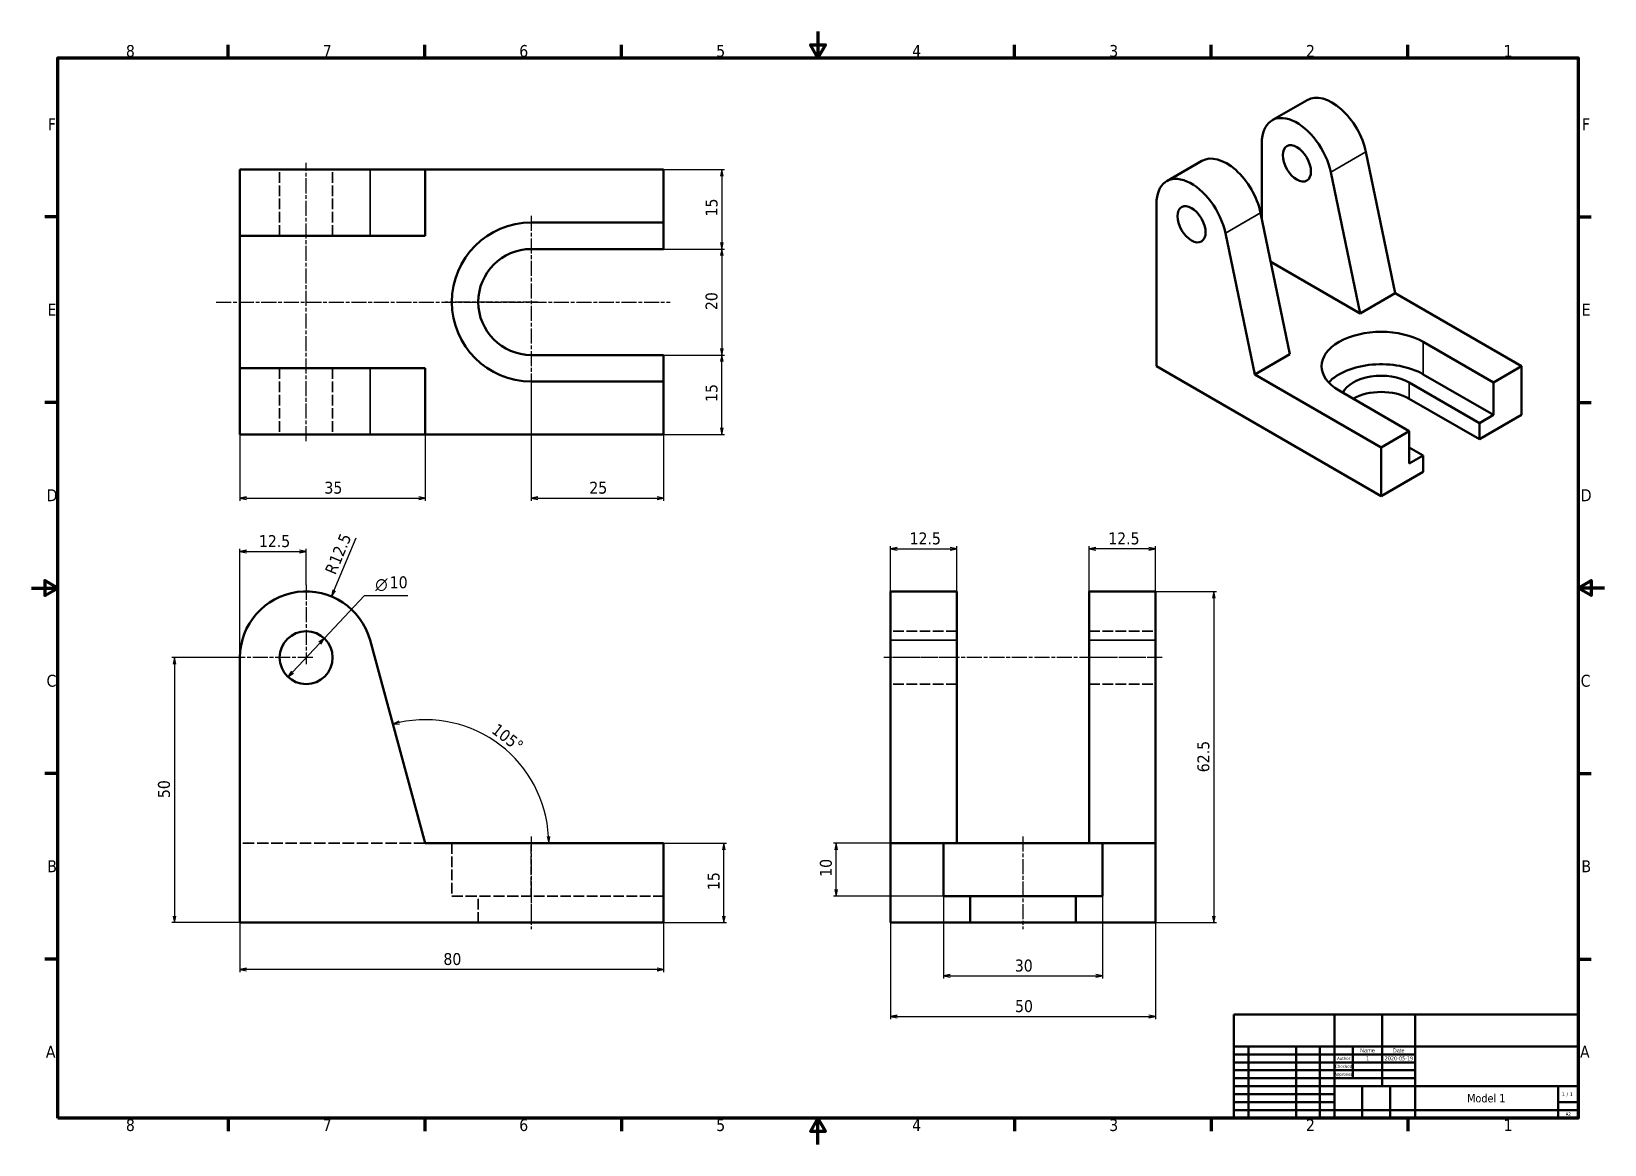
# Model space of a CAD drawing. Header units: millimetres. Extents: x 0 to 297, y 0 to 210.
import ezdxf
from ezdxf.enums import TextEntityAlignment as Align

# ---------------------------------------------------------------- set-up
doc = ezdxf.new("R2010")
doc.units = ezdxf.units.MM
doc.header["$LTSCALE"] = 0.5
doc.linetypes.add('CHAIN', pattern=[0.3543, 0.2362, -0.0295, 0.0591, -0.0295])
doc.linetypes.add('DASHED', pattern=[0.2068, 0.1655, -0.0413])
for name, color, linetype, lineweight in [('Border (ISO)', 7, 'Continuous', 70), ('Center Mark (ISO)', 7, 'Continuous', 25), ('Centerline (ISO)', 7, 'Continuous', 25), ('Dimension (ISO)', 7, 'Continuous', 25), ('Hidden (ISO)', 7, 'DASHED', 35), ('Hidden Narrow (ISO)', 7, 'DASHED', 25), ('Title (ISO)', 7, 'Continuous', 50), ('Visible (ISO)', 7, 'Continuous', 50), ('Visible Narrow (ISO)', 7, 'Continuous', 35)]:
    doc.layers.add(name, color=color, linetype=linetype, lineweight=lineweight)
doc.styles.add('Note Text (JIS)', font='tahoma.ttf')
doc.styles.add('Text Style12', font='AIGDT___.TTF')
doc.styles.add('Text Style38', font='tahoma.ttf')
doc.styles.add('Text Style39', font='tahoma.ttf')
doc.styles.add('Text Style41', font='tahoma.ttf')

# ---------------------------------------------------------------- blocks, each defined once
blk = doc.blocks.new('Borders Default Border')
at = {"layer": 'Border (ISO)'}
for p, q in [((74.25, 410), (74.25, 414.9)), ((148.5, 410), (148.5, 414.9)), ((222.75, 410), (222.75, 414.9)), ((371.25, 410), (371.25, 414.9)), ((445.5, 410), (445.5, 414.9)), ((519.75, 410), (519.75, 414.9)), ((10, 350), (5.1, 350)), ((584, 350), (588.9, 350)), ((10, 280), (5.1, 280)), ((584, 280), (588.9, 280)), ((10, 140), (5.1, 140)), ((584, 140), (588.9, 140)), ((10, 70), (5.1, 70)), ((584, 70), (588.9, 70)), ((74.25, 10), (74.25, 5.1)), ((148.5, 10), (148.5, 5.1)), ((222.75, 10), (222.75, 5.1)), ((371.25, 10), (371.25, 5.1)), ((445.5, 10), (445.5, 5.1)), ((519.75, 10), (519.75, 5.1))]:
    blk.add_line(p, q, dxfattribs=at)
at = {"layer": 'Border (ISO)', "flags": 128}
for points in [[(297, 420), (297, 410), (294.11, 415), (299.89, 415), (297, 410)], [(10, 10), (10, 410), (584, 410), (584, 10), (10, 10)], [(0, 210), (10, 210), (5, 212.89), (5, 207.11), (10, 210)], [(594, 210), (584, 210), (589, 212.89), (589, 207.11), (584, 210)], [(297, 0), (297, 10), (294.11, 5), (299.89, 5), (297, 10)]]:
    blk.add_lwpolyline(points, dxfattribs=at)
at = {"layer": 'Border (ISO)', "char_height": 4.5, "attachment_point": 7, "style": 'Note Text (JIS)'}
for s, insert in [('8', (35.66, 410.3)), ('7', (109.98, 410.4)), ('6', (184.19, 410.31)), ('5', (258.56, 410.31)), ('4', (332.56, 410.4)), ('3', (406.97, 410.31)), ('2', (481.26, 410.4)), ('1', (555.86, 410.4)), ('F', (6.19, 382.75)), ('F', (585.49, 382.75)), ('E', (6.06, 312.75)), ('E', (585.36, 312.75)), ('D', (5.7, 242.75)), ('D', (585, 242.75)), ('C', (5.69, 172.67)), ('C', (584.99, 172.67)), ('B', (5.98, 102.75)), ('B', (585.28, 102.75)), ('A', (5.44, 32.75)), ('A', (584.74, 32.75)), ('8', (35.66, 5)), ('7', (109.98, 5.1)), ('6', (184.19, 5.01)), ('5', (258.56, 5.01)), ('4', (332.56, 5.1)), ('3', (406.97, 5.01)), ('2', (481.26, 5.1)), ('1', (555.86, 5.1))]:
    blk.add_mtext(s, dxfattribs=dict(at, insert=insert))
blk = doc.blocks.new('Title Blocks JIS')
at = {"layer": 'Title (ISO)'}
for p, q in [((230, 139), (100, 139)), ((100, 139), (100, 100)), ((138, 100), (138, 139)), ((156, 127), (156, 139)), ((168.5, 100), (168.5, 139)), ((230, 100), (230, 139)), ((100, 127), (230, 127)), ((105.5, 100), (105.5, 127)), ((123.5, 100), (123.5, 127)), ((132.5, 100), (132.5, 127)), ((145, 115), (145, 127)), ((156, 112), (156, 127)), ((100, 124), (168.5, 124)), ((100, 121), (168.5, 121)), ((168.5, 118), (100, 118)), ((100, 115), (168.5, 115)), ((138, 112), (100, 112)), ((138, 109), (100, 109)), ((168.5, 112), (138, 112)), ((148.5, 100), (148.5, 112)), ((159, 100), (159, 112)), ((168.5, 112), (230, 112)), ((222.5, 100), (222.5, 112)), ((138, 106), (100, 106)), ((230, 103), (100, 103)), ((222.5, 106), (230, 106)), ((100, 100), (230, 100))]:
    blk.add_line(p, q, dxfattribs=at)
for s, height, style, p in [('Checked', 1.2, 'Text Style41', (141.5, 119.5)), ('Author', 1.2, 'Text Style41', (141.5, 122.5)), ('Approved', 1.2, 'Text Style41', (141.5, 116.5)), ('1 / 1 ', 1.5, 'Text Style39', (226.25, 109))]:
    blk.add_text(s, height=height, dxfattribs=dict(at, style=style)).set_placement(p, align=Align.MIDDLE_CENTER)
at = {"layer": 'Title (ISO)', "char_height": 1.4986, "attachment_point": 5, "style": 'Note Text (JIS)'}
for s, insert, width in [('\\fArial|b0|i0;\\H1.4986;Name', (150.5, 125.5), 10.8457), ('\\fArial|b0|i0;\\H1.4986;Date', (162.25, 125.5), 12.2497)]:
    blk.add_mtext(s, dxfattribs=dict(at, insert=insert, width=width))
at = {"layer": 'Title (ISO)'}
for tag, height, style, p in [('COMPANY', 3.1, 'Text Style38', (199.25, 133)), ('CHECKED_BY', 1.5, 'Text Style39', (150.5, 119.5)), ('CHECKED_DATE', 1.5, 'Text Style39', (162.25, 119.5)), ('ENG_APPROVED_BY', 1.5, 'Text Style39', (150.5, 116.5)), ('ENG_APPROVAL_DATE', 1.5, 'Text Style39', (162.25, 116.5))]:
    blk.add_attdef(tag, text='', height=height, dxfattribs=dict(at, style=style)).set_placement(p, align=Align.MIDDLE_CENTER)
at = {"layer": 'Title (ISO)', "style": 'Text Style38'}
blk.add_attdef('TITLE', text='', height=3.1, dxfattribs=at).set_placement((169.5, 126), align=Align.TOP_LEFT)
at = {"layer": 'Title (ISO)'}
for tag, p, height, style in [('AUTHOR_001', (149.91, 121.75), 1.5, 'Text Style39'), ('CREATION_DATE_001', (156.98, 121.75), 1.5, 'Text Style39'), ('PART_NUMBER_001', (188.1, 105.91), 3.1, 'Text Style38'), ('Sheet_Size_001', (225.34, 100.89), 1.2, 'Text Style41')]:
    blk.add_attdef(tag, p, '', height=height, dxfattribs=dict(at, style=style))

msp = doc.modelspace()

# ---------------------------------------------------------------- linework, layer by layer
at = {"layer": 'Center Mark (ISO)', "linetype": 'CHAIN', "ltscale": 23.990969}
for p, q in [((94.36, 175.21), (94.36, 142.71)), ((95.61, 158.96), (78.11, 158.96)), ((51.86, 105.61), (51.86, 90.61)), ((53.11, 91.86), (38.11, 91.86))]:
    msp.add_line(p, q, dxfattribs=at)
at = {"layer": 'Centerline (ISO)', "linetype": 'CHAIN', "ltscale": 23.990969}
for p, q in [((51.86, 132.71), (51.86, 185.21)), ((34.9, 158.96), (120.61, 158.96)), ((213.45, 91.86), (160.95, 91.86)), ((94.36, 58.11), (94.36, 40.61)), ((187.2, 58.11), (187.2, 40.61))]:
    msp.add_line(p, q, dxfattribs=at)
at = {"layer": 'Dimension (ISO)'}
for p, q in [((119.36, 183.96), (130.86, 183.96)), ((130.36, 183.96), (130.11, 182.71)), ((130.36, 182.71), (130.36, 183.96)), ((130.61, 182.71), (130.36, 183.96)), ((130.36, 182.71), (130.36, 170.21)), ((130.11, 170.21), (130.36, 168.96)), ((130.36, 170.21), (130.36, 168.96)), ((130.36, 168.96), (130.61, 170.21)), ((119.36, 168.96), (130.86, 168.96)), ((119.36, 168.96), (130.86, 168.96)), ((130.36, 168.96), (130.11, 167.71)), ((130.36, 167.71), (130.36, 168.96)), ((130.61, 167.71), (130.36, 168.96)), ((130.36, 167.71), (130.36, 150.21)), ((119.36, 148.96), (130.86, 148.96)), ((119.36, 148.96), (130.86, 148.96)), ((130.11, 150.21), (130.36, 148.96)), ((130.36, 148.96), (130.11, 147.71)), ((130.36, 150.21), (130.36, 148.96)), ((130.36, 148.96), (130.61, 150.21)), ((130.36, 147.71), (130.36, 148.96)), ((130.61, 147.71), (130.36, 148.96)), ((130.36, 135.21), (130.36, 147.71)), ((94.36, 142.71), (94.36, 121.46)), ((39.36, 133.96), (39.36, 121.46)), ((74.36, 133.96), (74.36, 121.46)), ((119.36, 133.96), (130.86, 133.96)), ((119.36, 133.96), (119.36, 121.46)), ((130.11, 135.21), (130.36, 133.96)), ((130.36, 135.21), (130.36, 133.96)), ((130.36, 133.96), (130.61, 135.21)), ((40.61, 122.21), (39.36, 121.96)), ((40.61, 121.96), (39.36, 121.96)), ((39.36, 121.96), (40.61, 121.71)), ((40.61, 121.96), (73.11, 121.96)), ((74.36, 121.96), (73.11, 122.21)), ((73.11, 121.96), (74.36, 121.96)), ((73.11, 121.71), (74.36, 121.96)), ((95.61, 122.21), (94.36, 121.96)), ((95.61, 121.96), (94.36, 121.96)), ((94.36, 121.96), (95.61, 121.71)), ((95.61, 121.96), (118.11, 121.96)), ((119.36, 121.96), (118.11, 122.21)), ((118.11, 121.96), (119.36, 121.96)), ((118.11, 121.71), (119.36, 121.96)), ((59.61, 110.47), (61.29, 114.49)), ((162.2, 104.36), (162.2, 112.89)), ((174.7, 104.36), (174.7, 112.89)), ((199.7, 104.36), (199.7, 112.89)), ((212.2, 104.36), (212.2, 112.89)), ((39.36, 91.91), (39.36, 112.38)), ((40.61, 112.13), (39.36, 111.88)), ((40.61, 111.88), (39.36, 111.88)), ((39.36, 111.88), (40.61, 111.63)), ((40.61, 111.88), (50.61, 111.88)), ((51.86, 111.88), (50.61, 112.13)), ((50.61, 111.88), (51.86, 111.88)), ((50.61, 111.63), (51.86, 111.88)), ((51.86, 105.61), (51.86, 112.38)), ((57.15, 104.56), (59.61, 110.47)), ((163.45, 112.64), (162.2, 112.39)), ((163.45, 112.39), (162.2, 112.39)), ((162.2, 112.39), (163.45, 112.14)), ((163.45, 112.39), (173.45, 112.39)), ((174.7, 112.39), (173.45, 112.64)), ((173.45, 112.39), (174.7, 112.39)), ((173.45, 112.14), (174.7, 112.39)), ((200.95, 112.64), (199.7, 112.39)), ((200.95, 112.39), (199.7, 112.39)), ((199.7, 112.39), (200.95, 112.14)), ((210.95, 112.39), (200.95, 112.39)), ((212.2, 112.39), (210.95, 112.64)), ((210.95, 112.39), (212.2, 112.39)), ((210.95, 112.14), (212.2, 112.39)), ((56.92, 104.65), (56.67, 103.4)), ((57.15, 104.56), (56.67, 103.4)), ((56.67, 103.4), (57.38, 104.46)), ((212.2, 104.36), (223.72, 104.36)), ((223.22, 104.36), (222.97, 103.11)), ((223.22, 103.11), (223.22, 104.36)), ((223.47, 103.11), (223.22, 104.36)), ((55.29, 95.5), (62.88, 103.57)), ((62.88, 103.57), (71.08, 103.57)), ((64.78, 103.57), (70.68, 103.57)), ((223.22, 103.11), (223.22, 43.11)), ((55.29, 95.5), (54.25, 94.77)), ((54.43, 94.59), (55.29, 95.5)), ((54.61, 94.42), (55.29, 95.5)), ((54.43, 94.59), (49.29, 89.13)), ((38.11, 91.86), (26.48, 91.86)), ((26.98, 91.86), (26.73, 90.61)), ((26.98, 90.61), (26.98, 91.86)), ((27.23, 90.61), (26.98, 91.86)), ((26.98, 90.61), (26.98, 43.11)), ((49.1, 89.31), (48.43, 88.22)), ((49.29, 89.13), (48.43, 88.22)), ((48.43, 88.22), (49.47, 88.96)), ((69.38, 79.88), (68.23, 79.34)), ((69.44, 79.63), (68.23, 79.34)), ((68.23, 79.34), (69.5, 79.39)), ((97.37, 58.11), (97.65, 56.86)), ((97.62, 58.11), (97.65, 56.86)), ((97.65, 56.86), (97.87, 58.12)), ((119.36, 56.86), (131.25, 56.86)), ((130.75, 56.86), (130.5, 55.61)), ((130.75, 55.61), (130.75, 56.86)), ((131, 55.61), (130.75, 56.86)), ((172.2, 56.86), (151.45, 56.86)), ((151.95, 56.86), (151.7, 55.61)), ((151.95, 55.61), (151.95, 56.86)), ((152.2, 55.61), (151.95, 56.86)), ((130.75, 43.11), (130.75, 55.61)), ((151.95, 48.11), (151.95, 55.61)), ((151.7, 48.11), (151.95, 46.86)), ((151.95, 48.11), (151.95, 46.86)), ((151.95, 46.86), (152.2, 48.11)), ((172.2, 46.86), (151.45, 46.86)), ((172.2, 46.86), (172.2, 31.3)), ((202.2, 46.86), (202.2, 31.3)), ((39.36, 41.86), (26.48, 41.86)), ((26.73, 43.11), (26.98, 41.86)), ((26.98, 43.11), (26.98, 41.86)), ((26.98, 41.86), (27.23, 43.11)), ((39.36, 41.86), (39.36, 32.53)), ((119.36, 41.86), (119.36, 32.53)), ((119.36, 41.86), (131.25, 41.86)), ((130.5, 43.11), (130.75, 41.86)), ((130.75, 43.11), (130.75, 41.86)), ((130.75, 41.86), (131, 43.11)), ((162.2, 41.86), (162.2, 23.65)), ((212.2, 41.86), (212.2, 23.65)), ((212.2, 41.86), (223.72, 41.86)), ((222.97, 43.11), (223.22, 41.86)), ((223.22, 43.11), (223.22, 41.86)), ((223.22, 41.86), (223.47, 43.11)), ((40.61, 33.28), (39.36, 33.03)), ((40.61, 33.03), (39.36, 33.03)), ((39.36, 33.03), (40.61, 32.78)), ((118.11, 33.03), (40.61, 33.03)), ((119.36, 33.03), (118.11, 33.28)), ((118.11, 33.03), (119.36, 33.03)), ((118.11, 32.78), (119.36, 33.03)), ((173.45, 32.05), (172.2, 31.8)), ((173.45, 31.8), (172.2, 31.8)), ((172.2, 31.8), (173.45, 31.55)), ((173.45, 31.8), (200.95, 31.8)), ((202.2, 31.8), (200.95, 32.05)), ((200.95, 31.8), (202.2, 31.8)), ((200.95, 31.55), (202.2, 31.8)), ((163.45, 24.4), (162.2, 24.15)), ((163.45, 24.15), (162.2, 24.15)), ((162.2, 24.15), (163.45, 23.9)), ((163.45, 24.15), (210.95, 24.15)), ((212.2, 24.15), (210.95, 24.4)), ((210.95, 24.15), (212.2, 24.15)), ((210.95, 23.9), (212.2, 24.15))]:
    msp.add_line(p, q, dxfattribs=at)
msp.add_arc((74.36, 56.86), 23.29, 3.0751, 102.1773, dxfattribs=at)
at = {"layer": 'Hidden (ISO)', "ltscale": 24.17795}
for p, q in [((46.86, 171.46), (46.86, 183.96)), ((56.86, 171.46), (56.86, 183.96)), ((46.86, 146.46), (46.86, 133.96)), ((56.86, 146.46), (56.86, 133.96)), ((174.7, 96.86), (162.2, 96.86)), ((199.7, 96.86), (212.2, 96.86)), ((174.7, 86.86), (162.2, 86.86)), ((199.7, 86.86), (212.2, 86.86)), ((79.36, 56.86), (79.36, 46.86)), ((84.36, 41.86), (84.36, 46.86)), ((119.36, 46.86), (94.36, 46.86))]:
    msp.add_line(p, q, dxfattribs=at)
at = {"layer": 'Hidden (ISO)', "ltscale": 26.037792}
msp.add_line((74.36, 56.86), (39.36, 56.86), dxfattribs=at)
at = {"layer": 'Hidden (ISO)', "ltscale": 25.31909}
msp.add_line((79.36, 46.86), (94.36, 46.86), dxfattribs=at)
at = {"layer": 'Hidden Narrow (ISO)', "ltscale": 17.269964}
for p, q in [((174.7, 91.86), (162.2, 91.86)), ((212.2, 91.86), (199.7, 91.86))]:
    msp.add_line(p, q, dxfattribs=at)
at = {"layer": 'Hidden Narrow (ISO)', "ltscale": 19.34236}
msp.add_line((94.36, 46.86), (94.36, 56.86), dxfattribs=at)
at = {"layer": 'Hidden Narrow (ISO)', "ltscale": 16.118633}
msp.add_line((94.36, 46.86), (94.36, 41.86), dxfattribs=at)
at = {"layer": 'Visible (ISO)'}
for p, q in [((240.86, 197.06), (234.23, 193.24)), ((232.29, 188.94), (232.29, 174.66)), ((257.48, 160.62), (251.94, 187.27)), ((214.34, 181.75), (220.97, 185.58)), ((39.36, 183.96), (63.92, 183.96)), ((39.36, 183.96), (39.36, 171.46)), ((74.36, 183.96), (63.92, 183.96)), ((74.36, 183.96), (119.36, 183.96)), ((74.36, 183.96), (74.36, 171.46)), ((119.36, 183.96), (119.36, 173.96)), ((250.85, 156.79), (245.31, 183.44)), ((212.4, 146.84), (212.4, 177.46)), ((232.05, 175.78), (237.59, 149.14)), ((119.36, 173.96), (94.36, 173.96)), ((119.36, 173.96), (119.36, 168.96)), ((39.36, 146.46), (39.36, 171.46)), ((39.36, 171.46), (63.92, 171.46)), ((74.36, 171.46), (63.92, 171.46)), ((225.43, 171.96), (230.96, 145.31)), ((94.36, 168.96), (119.36, 168.96)), ((233.98, 166.54), (250.85, 156.79)), ((257.48, 160.62), (250.85, 156.79)), ((257.48, 160.62), (281.34, 146.84)), ((119.36, 148.96), (94.36, 148.96)), ((119.36, 148.96), (119.36, 143.96)), ((237.59, 149.14), (230.96, 145.31)), ((276.04, 143.78), (262.78, 151.44)), ((39.36, 146.46), (39.36, 133.96)), ((63.92, 146.46), (39.36, 146.46)), ((63.92, 146.46), (74.36, 146.46)), ((74.36, 146.46), (74.36, 133.96)), ((254.83, 122.35), (212.4, 146.84)), ((281.34, 146.84), (276.04, 143.78)), ((281.34, 146.84), (281.34, 137.66)), ((94.36, 143.96), (119.36, 143.96)), ((119.36, 143.96), (119.36, 133.96)), ((254.83, 131.53), (230.96, 145.31)), ((260.13, 143.78), (273.39, 136.13)), ((262.78, 145.31), (276.04, 137.66)), ((276.04, 143.78), (276.04, 137.66)), ((246.87, 142.25), (260.13, 134.6)), ((260.13, 140.72), (273.39, 133.07)), ((281.34, 137.66), (273.39, 133.07)), ((276.04, 137.66), (273.39, 136.13)), ((63.92, 133.96), (39.36, 133.96)), ((63.92, 133.96), (74.36, 133.96)), ((119.36, 133.96), (74.36, 133.96)), ((260.13, 134.6), (254.83, 131.53)), ((260.13, 128.47), (260.13, 134.6)), ((273.39, 133.07), (273.39, 136.13)), ((254.83, 122.35), (254.83, 131.53)), ((262.78, 130), (260.13, 131.53)), ((262.78, 130), (260.13, 128.47)), ((262.78, 130), (262.78, 126.94)), ((262.78, 126.94), (254.83, 122.35)), ((162.2, 95.15), (162.2, 104.36)), ((162.2, 104.36), (174.7, 104.36)), ((174.7, 95.15), (174.7, 104.36)), ((199.7, 104.36), (199.7, 95.15)), ((212.2, 104.36), (199.7, 104.36)), ((212.2, 104.36), (212.2, 95.15)), ((63.92, 95.15), (74.36, 56.86)), ((162.2, 95.15), (162.2, 56.86)), ((174.7, 95.15), (174.7, 56.86)), ((199.7, 56.86), (199.7, 95.15)), ((212.2, 56.86), (212.2, 95.15)), ((39.36, 41.86), (39.36, 91.86)), ((119.36, 56.86), (74.36, 56.86)), ((119.36, 41.86), (119.36, 56.86)), ((172.2, 56.86), (162.2, 56.86)), ((162.2, 41.86), (162.2, 56.86)), ((202.2, 56.86), (172.2, 56.86)), ((172.2, 46.86), (172.2, 56.86)), ((212.2, 56.86), (202.2, 56.86)), ((202.2, 56.86), (202.2, 46.86)), ((212.2, 56.86), (212.2, 41.86)), ((177.2, 46.86), (172.2, 46.86)), ((177.2, 46.86), (197.2, 46.86)), ((177.2, 46.86), (177.2, 41.86)), ((202.2, 46.86), (197.2, 46.86)), ((197.2, 41.86), (197.2, 46.86)), ((119.36, 41.86), (39.36, 41.86)), ((177.2, 41.86), (162.2, 41.86)), ((177.2, 41.86), (197.2, 41.86)), ((212.2, 41.86), (197.2, 41.86))]:
    msp.add_line(p, q, dxfattribs=at)
msp.add_circle((51.86, 91.86), 5, dxfattribs=at)
for centre, radius, start, end in [((94.36, 158.96), 15, 90, 270), ((94.36, 158.96), 10, 90, 270), ((51.86, 91.86), 12.5, 15.2523, 180)]:
    msp.add_arc(centre, radius, start, end, dxfattribs=at)
for centre, major_axis, start_param, end_param in [((245.55, 188.94), (-4.69, 8.12), 4.193194, 6.283185), ((238.92, 185.12), (-4.69, 8.12), 4.193194, 7.068583), ((225.66, 177.46), (-4.69, 8.12), 4.193194, 6.283185), ((219.03, 173.63), (-4.69, 8.12), 4.193194, 7.068583), ((254.83, 146.84), (-11.25, 0), 3.926991, 7.068583), ((254.83, 140.72), (11.25, 0), 0.785398, 2.65071), ((254.83, 140.72), (-7.5, 0), 3.926991, 6.021386), ((254.83, 137.66), (7.5, 0), 0.785398, 2.356194)]:
    msp.add_ellipse(centre, major_axis=major_axis, ratio=0.57735, start_param=start_param, end_param=end_param, dxfattribs=at)
for centre in [(238.92, 185.12), (219.03, 173.63)]:
    msp.add_ellipse(centre, major_axis=(1.88, -3.25), ratio=0.57735, dxfattribs=at)
at = {"layer": 'Visible Narrow (ISO)'}
for p, q in [((251.94, 187.27), (245.31, 183.44)), ((63.92, 183.96), (63.92, 171.46)), ((232.05, 175.78), (225.43, 171.96)), ((262.78, 151.44), (262.78, 145.31)), ((63.92, 146.46), (63.92, 133.96)), ((260.13, 140.72), (260.13, 143.78)), ((174.7, 95.15), (162.2, 95.15)), ((212.2, 95.15), (199.7, 95.15))]:
    msp.add_line(p, q, dxfattribs=at)

# ---------------------------------------------------------------- block references
at = {"xscale": 0.5, "yscale": 0.5, "zscale": 0.5}
msp.add_blockref('Borders Default Border', (0, 0), dxfattribs=at)
msp.add_blockref('Title Blocks JIS', (177, -45), dxfattribs=at).add_auto_attribs({'PART_NUMBER_001': 'Model 1', 'CREATION_DATE_001': '2020-05-19', 'AUTHOR_001': '1', 'Sheet_Size_001': 'A2'})

# ---------------------------------------------------------------- texts
at = {"layer": 'Dimension (ISO)', "char_height": 2.25, "attachment_point": 7, "style": 'Note Text (JIS)'}
for s, insert, rotation in [('15', (129.56, 175.1), 90), ('20', (129.56, 157.43), 90), ('15', (129.56, 140.1), 90), ('12.5', (58.22, 109.2), 67.3768), ('R', (57.39, 107.34), 67.3768), ('105°', (86.66, 77.79), 322.6262), ('62.5', (222.42, 70.24), 90), ('50', (26.18, 65.36), 90), ('10', (151.15, 50.51), 90), ('15', (129.95, 48.01), 90)]:
    msp.add_mtext(s, dxfattribs=dict(at, insert=insert, rotation=rotation))
at = {"layer": 'Dimension (ISO)', "char_height": 2.25, "attachment_point": 7}
for s, insert, style in [('35', (55.31, 122.76), 'Note Text (JIS)'), ('25', (105.33, 122.76), 'Note Text (JIS)'), ('12.5', (42.94, 112.68), 'Note Text (JIS)'), ('12.5', (165.79, 113.19), 'Note Text (JIS)'), ('12.5', (203.29, 113.19), 'Note Text (JIS)'), ('10', (67.64, 104.91), 'Note Text (JIS)'), ('\\fAIGDT|b0|i0|p0;n', (64.91, 104.4), 'Text Style12'), ('80', (77.78, 33.83), 'Note Text (JIS)'), ('30', (185.66, 32.6), 'Note Text (JIS)'), ('50', (185.7, 24.95), 'Note Text (JIS)')]:
    msp.add_mtext(s, dxfattribs=dict(at, insert=insert, style=style))

doc.saveas('drawing.dxf')
